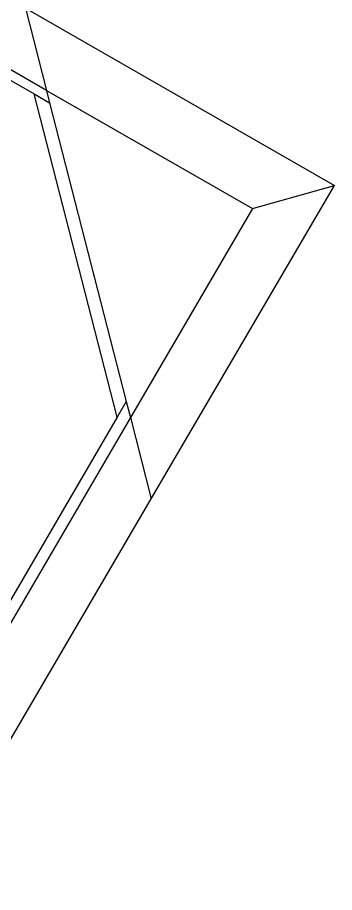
# Model space of a CAD drawing. Extents: x -61 to 68, y -78 to 75.
# Drawn here: x 52.44 to 68.42, y -1.3 to 42.78 of the extents above; entities that cross this region are included whole.
import ezdxf

# ---------------------------------------------------------------- set-up
doc = ezdxf.new("R2010")
doc.units = 0
doc.header["$MEASUREMENT"] = 0
doc.layers.get('0').update_dxf_attribs({"linetype": 'CONTINUOUS'})

msp = doc.modelspace()

# ---------------------------------------------------------------- linework, layer by layer
for p, q in [((53.904, 39.1), (8.501, 65.115)), ((8.428, 64.623), (53.285, 38.926)), ((52.838, 43.253), (68.422, 34.313)), ((52.838, 43.253), (53.904, 39.1)), ((53.285, 38.926), (54.063, 38.481)), ((57.47, 22.646), (53.285, 38.926)), ((53.904, 39.1), (64.285, 33.152)), ((53.904, 39.1), (54.063, 38.481)), ((54.063, 38.481), (57.927, 23.43)), ((59.184, 18.536), (68.422, 34.313)), ((64.285, 33.152), (68.422, 34.313)), ((64.285, 33.152), (58.135, 22.622)), ((57.927, 23.43), (57.47, 22.646)), ((57.927, 23.43), (58.135, 22.622)), ((58.135, 22.622), (12.193, -56.04)), ((57.47, 22.646), (12.201, -54.901)), ((58.135, 22.622), (59.184, 18.536)), ((15.277, -56.455), (59.184, 18.536))]:
    msp.add_line(p, q)

doc.saveas('drawing.dxf')
